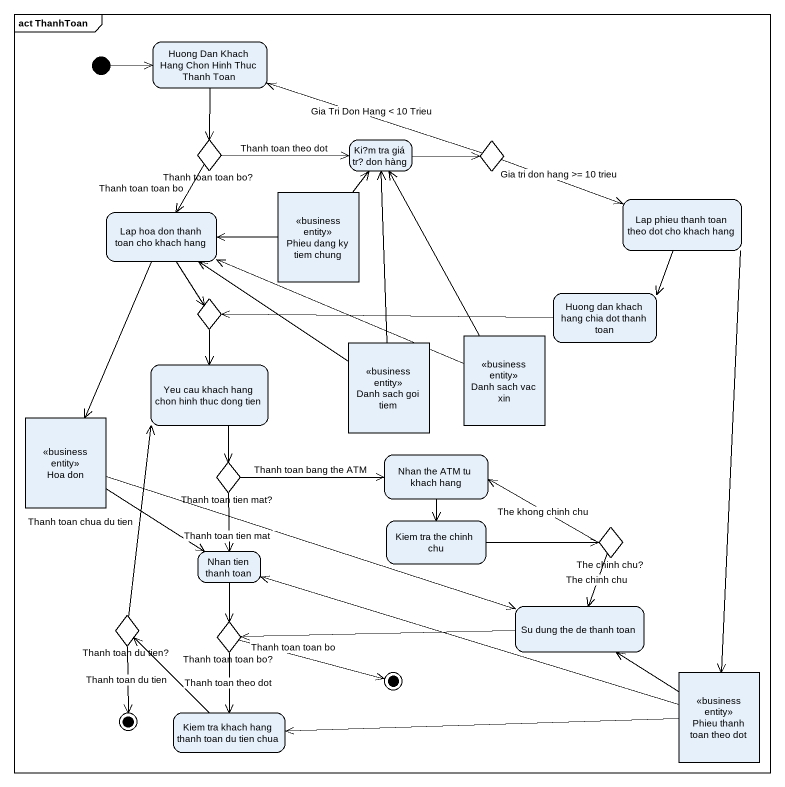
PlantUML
@startuml
mainframe act ThanhToan
hide empty description
state "Huong Dan Khach Hang Chon Hinh Thuc Thanh Toan" as Huong_Dan_Khach_Hang_Chon
state "Thanh toan toan bo?" as Thanh_toan_toan_bo <<choice>>
state "Ki?m tra giá tr? don hàng" as Ki_m_tra_giá_tr_don_hàng
state choice1 <<choice>>
state "Phieu dang ky tiem chung" as Phieu_dang_ky_tiem_chung <<business entity>>
state "Lap phieu thanh toan theo dot cho khach hang" as Lap_phieu_thanh_toan_theo
state "Lap hoa don thanh toan cho khach hang" as Lap_hoa_don_thanh_toan_cho
state choice2 <<choice>>
state "Huong dan khach hang chia dot thanh toan" as Huong_dan_khach_hang_chia
state "Yeu cau khach hang chon hinh thuc dong tien" as Yeu_cau_khach_hang_chon
state "Danh sach goi tiem" as Danh_sach_goi_tiem <<business entity>>
state "Danh sach vac xin" as Danh_sach_vac_xin <<business entity>>
state "Hoa don" as Hoa_don <<business entity>>
state "Thanh toan tien mat?" as Thanh_toan_tien_mat <<choice>>
state "Nhan the ATM tu khach hang" as Nhan_the_ATM_tu_khach_hang
state "Kiem tra the chinh chu" as Kiem_tra_the_chinh_chu
state "The chinh chu?" as The_chinh_chu <<choice>>
state "Nhan tien thanh toan" as Nhan_tien_thanh_toan
state "Su dung the de thanh toan" as Su_dung_the_de_thanh_toan
state "Thanh toan du tien?" as Thanh_toan_du_tien <<choice>>
state "Thanh toan toan bo?" as Thanh_toan_toan_bo_2 <<choice>>
state final1 <<end>>
state "Phieu thanh toan theo dot" as Phieu_thanh_toan_theo_dot <<business entity>>
state final2 <<end>>
state "Kiem tra khach hang thanh toan du tien chua" as Kiem_tra_khach_hang_thanh
[*] -right-> Huong_Dan_Khach_Hang_Chon
Huong_Dan_Khach_Hang_Chon --> Thanh_toan_toan_bo
Thanh_toan_toan_bo -right-> Ki_m_tra_giá_tr_don_hàng : Thanh toan theo dot
Thanh_toan_toan_bo --> Lap_hoa_don_thanh_toan_cho : Thanh toan toan bo
Ki_m_tra_giá_tr_don_hàng -right-> choice1
choice1 -left-> Huong_Dan_Khach_Hang_Chon : Gia Tri Don Hang < 10 Trieu
choice1 -right-> Lap_phieu_thanh_toan_theo : Gia tri don hang >= 10 trieu
Phieu_dang_ky_tiem_chung -up-> Ki_m_tra_giá_tr_don_hàng
Phieu_dang_ky_tiem_chung -left-> Lap_hoa_don_thanh_toan_cho
Lap_phieu_thanh_toan_theo --> Huong_dan_khach_hang_chia
Lap_phieu_thanh_toan_theo --> Phieu_thanh_toan_theo_dot
Lap_hoa_don_thanh_toan_cho --> choice2
Lap_hoa_don_thanh_toan_cho --> Hoa_don
choice2 --> Yeu_cau_khach_hang_chon
Huong_dan_khach_hang_chia -left-> choice2
Yeu_cau_khach_hang_chon --> Thanh_toan_tien_mat
Danh_sach_goi_tiem -up-> Ki_m_tra_giá_tr_don_hàng
Danh_sach_goi_tiem -up-> Lap_hoa_don_thanh_toan_cho
Danh_sach_vac_xin -up-> Ki_m_tra_giá_tr_don_hàng
Danh_sach_vac_xin -left-> Lap_hoa_don_thanh_toan_cho
Hoa_don --> Nhan_tien_thanh_toan
Hoa_don -right-> Su_dung_the_de_thanh_toan
Thanh_toan_tien_mat -right-> Nhan_the_ATM_tu_khach_hang : Thanh toan bang the ATM
Thanh_toan_tien_mat --> Nhan_tien_thanh_toan : Thanh toan tien mat
Nhan_the_ATM_tu_khach_hang --> Kiem_tra_the_chinh_chu
Kiem_tra_the_chinh_chu -right-> The_chinh_chu
The_chinh_chu -left-> Nhan_the_ATM_tu_khach_hang : The khong chinh chu
The_chinh_chu --> Su_dung_the_de_thanh_toan : The chinh chu
Nhan_tien_thanh_toan --> Thanh_toan_toan_bo_2
Su_dung_the_de_thanh_toan -left-> Thanh_toan_toan_bo_2
Thanh_toan_du_tien -up-> Yeu_cau_khach_hang_chon : Thanh toan chua du tien
Thanh_toan_du_tien --> final2 : Thanh toan du tien
Thanh_toan_toan_bo_2 -right-> final1 : Thanh toan toan bo
Thanh_toan_toan_bo_2 --> Kiem_tra_khach_hang_thanh : Thanh toan theo dot
Phieu_thanh_toan_theo_dot -left-> Nhan_tien_thanh_toan
Phieu_thanh_toan_theo_dot -up-> Su_dung_the_de_thanh_toan
Phieu_thanh_toan_theo_dot -left-> Kiem_tra_khach_hang_thanh
Kiem_tra_khach_hang_thanh -up-> Thanh_toan_du_tien
@enduml
